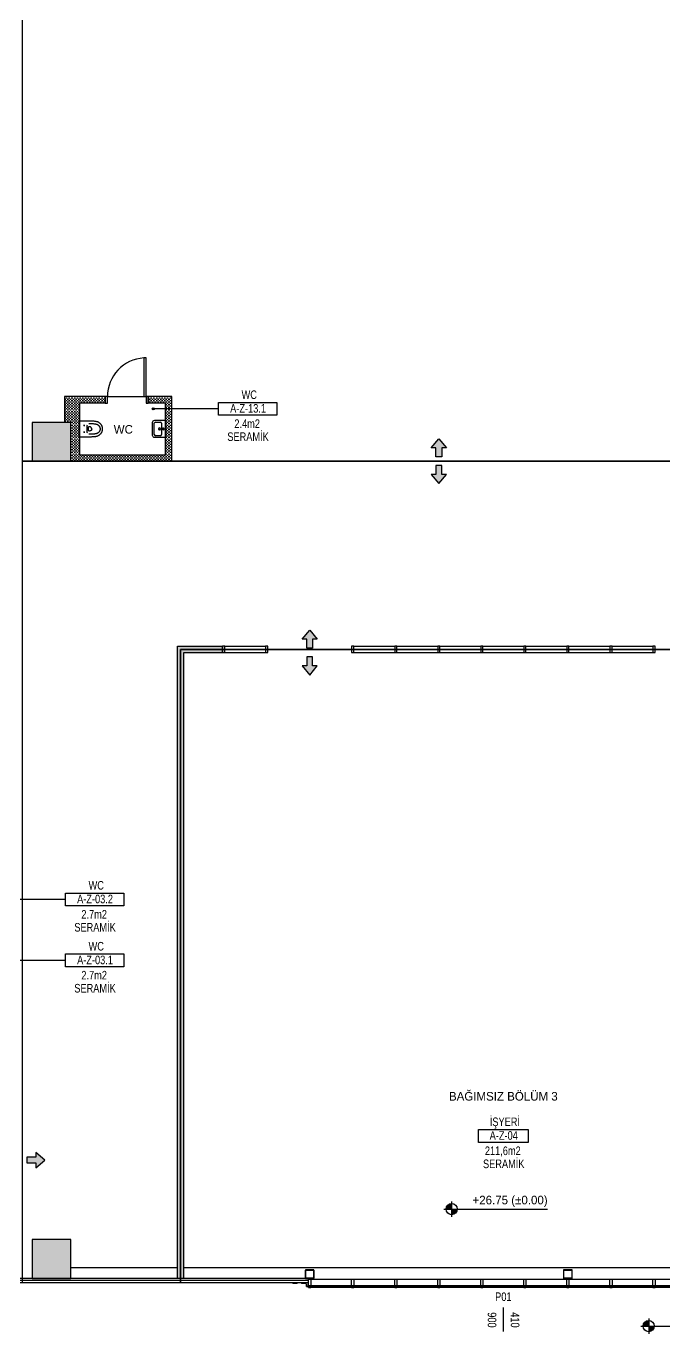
# Model space of a CAD drawing. Header units: centimetres. Extents: x -277999 to 283551, y -705288 to -693449.
# Drawn here: x 261728 to 263209, y -700184 to -697144 of the extents above; entities that cross this region are included whole.
import ezdxf
from ezdxf.enums import TextEntityAlignment as Align

# ---------------------------------------------------------------- set-up
doc = ezdxf.new("R2010")
doc.units = ezdxf.units.CM
doc.layers.add('A-DOOR', color=193, linetype='Continuous')
doc.layers.add('MKDU0', color=8, linetype='Continuous')

msp = doc.modelspace()

# ---------------------------------------------------------------- hatches: boundary and pattern name
at = {"layer": 'MKDU0'}
h = msp.add_hatch(dxfattribs=at)
h.set_pattern_fill('ANSI33')
h.paths.add_polyline_path([(272541.6, -700055.4), (272631.6, -700055.4), (272631.6, -699965.4), (272541.6, -699965.4), (272541.6, -700055.4)])
h.paths.add_polyline_path([(272541.6, -694355.4), (272631.6, -694355.4), (272631.6, -694265.4), (272541.6, -694265.4), (272541.6, -694355.4)])
h.paths.add_polyline_path([(270741.6, -700055.4), (270831.6, -700055.4), (270831.6, -699965.4), (270741.6, -699965.4), (270741.6, -700055.4)])
h.paths.add_polyline_path([(267141.6, -700055.4), (267231.6, -700055.4), (267231.6, -699965.4), (267141.6, -699965.4), (267141.6, -700055.4)])
h.paths.add_polyline_path([(270741.6, -694355.4), (270831.6, -694355.4), (270831.6, -694265.4), (270741.6, -694265.4), (270741.6, -694355.4)])
h.paths.add_polyline_path([(267141.6, -694355.4), (267231.6, -694355.4), (267231.6, -694265.4), (267141.6, -694265.4), (267141.6, -694355.4)])
h.paths.add_polyline_path([(272541.6, -698155.4), (272631.6, -698155.4), (272631.6, -698065.4), (272541.6, -698065.4), (272541.6, -698155.4)])
h.paths.add_polyline_path([(272541.6, -696255.4), (272631.6, -696255.4), (272631.6, -696165.4), (272541.6, -696165.4), (272541.6, -696255.4)])
h.paths.add_polyline_path([(270741.6, -698155.4), (270831.6, -698155.4), (270831.6, -698065.4), (270741.6, -698065.4), (270741.6, -698155.4)])
h.paths.add_polyline_path([(267141.6, -698155.4), (267231.6, -698155.4), (267231.6, -698065.4), (267141.6, -698065.4), (267141.6, -698155.4)])
h.paths.add_polyline_path([(270741.6, -696255.4), (270831.6, -696255.4), (270831.6, -696165.4), (270741.6, -696165.4), (270741.6, -696255.4)])
h.paths.add_polyline_path([(267141.6, -696255.4), (267231.6, -696255.4), (267231.6, -696165.4), (267141.6, -696165.4), (267141.6, -696255.4)])
h.paths.add_polyline_path([(277941.6, -698155.4), (278031.6, -698155.4), (278031.6, -698065.4), (277941.6, -698065.4), (277941.6, -698155.4)])
h.paths.add_polyline_path([(277941.6, -696255.4), (278031.6, -696255.4), (278031.6, -696165.4), (277941.6, -696165.4), (277941.6, -696255.4)])
h.paths.add_polyline_path([(276141.6, -698155.4), (276231.6, -698155.4), (276231.6, -698065.4), (276141.6, -698065.4), (276141.6, -698155.4)])
h.paths.add_polyline_path([(276141.6, -696255.4), (276231.6, -696255.4), (276231.6, -696165.4), (276141.6, -696165.4), (276141.6, -696255.4)])
h.paths.add_polyline_path([(274341.6, -698155.4), (274431.6, -698155.4), (274431.6, -698065.4), (274341.6, -698065.4), (274341.6, -698155.4)])
h.paths.add_polyline_path([(274341.6, -696255.4), (274431.6, -696255.4), (274431.6, -696165.4), (274341.6, -696165.4), (274341.6, -696255.4)])
h.paths.add_polyline_path([(270641.6, -698155.4), (270731.6, -698155.4), (270731.6, -698065.4), (270641.6, -698065.4), (270641.6, -698155.4)])
h.paths.add_polyline_path([(270641.6, -696255.4), (270731.6, -696255.4), (270731.6, -696165.4), (270641.6, -696165.4), (270641.6, -696255.4)])
h.paths.add_polyline_path([(268941.6, -698155.4), (269031.6, -698155.4), (269031.6, -698065.4), (268941.6, -698065.4), (268941.6, -698155.4)])
h.paths.add_polyline_path([(268941.6, -696255.4), (269031.6, -696255.4), (269031.6, -696165.4), (268941.6, -696165.4), (268941.6, -696255.4)])
h.paths.add_polyline_path([(265341.6, -698155.4), (265431.6, -698155.4), (265431.6, -698065.4), (265341.6, -698065.4), (265341.6, -698155.4)])
h.paths.add_polyline_path([(265341.6, -696255.4), (265431.6, -696255.4), (265431.6, -696165.4), (265341.6, -696165.4), (265341.6, -696255.4)])
h.paths.add_polyline_path([(263541.6, -698155.4), (263631.6, -698155.4), (263631.6, -698065.4), (263541.6, -698065.4), (263541.6, -698155.4)])
h.paths.add_polyline_path([(263541.6, -696255.4), (263631.6, -696255.4), (263631.6, -696165.4), (263541.6, -696165.4), (263541.6, -696255.4)])
h.paths.add_polyline_path([(261741.6, -698155.4), (261831.6, -698155.4), (261831.6, -698065.4), (261741.6, -698065.4), (261741.6, -698155.4)])
h.paths.add_polyline_path([(261741.6, -696255.4), (261831.6, -696255.4), (261831.6, -696165.4), (261741.6, -696165.4), (261741.6, -696255.4)])
h.paths.add_polyline_path([(279741.6, -696255.4), (279831.6, -696255.4), (279831.6, -696165.4), (279741.6, -696165.4), (279741.6, -696255.4)])
h.paths.add_polyline_path([(279741.6, -698155.4), (279831.6, -698155.4), (279831.6, -698065.4), (279741.6, -698065.4), (279741.6, -698155.4)])
h.paths.add_polyline_path([(279741.6, -700055.4), (279831.6, -700055.4), (279831.6, -699965.4), (279741.6, -699965.4), (279741.6, -700055.4)])
h.paths.add_polyline_path([(277941.6, -700055.4), (278031.6, -700055.4), (278031.6, -699965.4), (277941.6, -699965.4), (277941.6, -700055.4)])
h.paths.add_polyline_path([(276141.6, -700055.4), (276231.6, -700055.4), (276231.6, -699965.4), (276141.6, -699965.4), (276141.6, -700055.4)])
h.paths.add_polyline_path([(274341.6, -700055.4), (274431.6, -700055.4), (274431.6, -699965.4), (274341.6, -699965.4), (274341.6, -700055.4)])
h.paths.add_polyline_path([(270641.6, -700055.4), (270731.6, -700055.4), (270731.6, -699965.4), (270641.6, -699965.4), (270641.6, -700055.4)])
h.paths.add_polyline_path([(268941.6, -700055.4), (269031.6, -700055.4), (269031.6, -699965.4), (268941.6, -699965.4), (268941.6, -700055.4)])
h.paths.add_polyline_path([(265341.6, -700055.4), (265431.6, -700055.4), (265431.6, -699965.4), (265341.6, -699965.4), (265341.6, -700055.4)])
h.paths.add_polyline_path([(263541.6, -700055.4), (263631.6, -700055.4), (263631.6, -699965.4), (263541.6, -699965.4), (263541.6, -700055.4)])
h.paths.add_polyline_path([(261741.6, -700055.4), (261831.6, -700055.4), (261831.6, -699965.4), (261741.6, -699965.4), (261741.6, -700055.4)])
h.paths.add_polyline_path([(279741.6, -694355.4), (279831.6, -694355.4), (279831.6, -694265.4), (279741.6, -694265.4), (279741.6, -694355.4)])
h.paths.add_polyline_path([(277941.6, -694355.4), (278031.6, -694355.4), (278031.6, -694265.4), (277941.6, -694265.4), (277941.6, -694355.4)])
h.paths.add_polyline_path([(276141.6, -694355.4), (276231.6, -694355.4), (276231.6, -694265.4), (276141.6, -694265.4), (276141.6, -694355.4)])
h.paths.add_polyline_path([(274341.6, -694355.4), (274431.6, -694355.4), (274431.6, -694265.4), (274341.6, -694265.4), (274341.6, -694355.4)])
h.paths.add_polyline_path([(270641.6, -694355.4), (270731.6, -694355.4), (270731.6, -694265.4), (270641.6, -694265.4), (270641.6, -694355.4)])
h.paths.add_polyline_path([(268941.6, -694355.4), (269031.6, -694355.4), (269031.6, -694265.4), (268941.6, -694265.4), (268941.6, -694355.4)])
h.paths.add_polyline_path([(265341.6, -694355.4), (265431.6, -694355.4), (265431.6, -694265.4), (265341.6, -694265.4), (265341.6, -694355.4)])
h.paths.add_polyline_path([(263541.6, -694355.4), (263631.6, -694355.4), (263631.6, -694265.4), (263541.6, -694265.4), (263541.6, -694355.4)])
h.paths.add_polyline_path([(261741.6, -694355.4), (261831.6, -694355.4), (261831.6, -694265.4), (261741.6, -694265.4), (261741.6, -694355.4)])
h = msp.add_hatch(dxfattribs=at)
h.set_pattern_fill('DASH')
h.paths.add_polyline_path([(261911.6, -698005.4), (261816.6, -698005.4), (261816.6, -698065.4), (261831.6, -698065.4), (261831.6, -698110.4), (261851.6, -698110.4), (261851.6, -698020.4), (261911.6, -698020.4), (261911.6, -698005.4)])
h = msp.add_hatch(dxfattribs=at)
h.set_pattern_fill('DASH')
h.paths.add_polyline_path([(262066.6, -698005.4), (262011.6, -698005.4), (262011.6, -698020.4), (262051.6, -698020.4), (262051.6, -698033.8), (262066.6, -698033.8), (262066.6, -698005.4)])
h = msp.add_hatch(color=8, dxfattribs=at)
h.dxf.hatch_style = 1
h.paths.add_polyline_path([(262020.8, -698033.8), (262021, -698032.9), (262021.6, -698032.1), (262022.3, -698031.5), (262023.3, -698031.3), (262024.3, -698031.5), (262025.1, -698032.1), (262025.6, -698032.9), (262025.8, -698033.8), (262025.6, -698034.8), (262025.1, -698035.6), (262024.3, -698036.1), (262023.3, -698036.3), (262022.3, -698036.1), (262021.6, -698035.6), (262021, -698034.8), (262020.8, -698033.8)])
h = msp.add_hatch(dxfattribs=at)
h.set_pattern_fill('DASH')
h.paths.add_polyline_path([(262066.6, -698033.8), (262051.6, -698033.8), (262051.6, -698110.4), (262066.6, -698110.4), (262066.6, -698033.8)])
h = msp.add_hatch(dxfattribs=at)
h.set_pattern_fill('DASH')
h.paths.add_polyline_path([(261851.6, -698110.4), (261831.6, -698110.4), (261831.6, -698155.4), (262066.6, -698155.4), (262066.6, -698110.4), (262051.6, -698110.4), (262051.6, -698140.4), (261851.6, -698140.4), (261851.6, -698110.4)])
h = msp.add_hatch(color=8, dxfattribs=at)
h.dxf.hatch_style = 1
h.paths.add_polyline_path([(262686.6, -698103.1), (262704.3, -698124.2), (262693.3, -698124.2), (262693.3, -698145.4), (262679.9, -698145.4), (262679.9, -698124.2), (262668.9, -698124.2), (262686.6, -698103.1)])
h = msp.add_hatch(color=8, dxfattribs=at)
h.dxf.hatch_style = 1
h.paths.add_polyline_path([(262686.6, -698207.7), (262704.3, -698186.5), (262693.3, -698186.5), (262693.3, -698165.4), (262679.9, -698165.4), (262679.9, -698186.5), (262668.9, -698186.5), (262686.6, -698207.7)])
h = msp.add_hatch(color=8, dxfattribs=at)
h.dxf.hatch_style = 1
h.paths.add_polyline_path([(262386.6, -698548.1), (262404.3, -698569.2), (262393.3, -698569.2), (262393.3, -698590.4), (262379.9, -698590.4), (262379.9, -698569.2), (262368.9, -698569.2), (262386.6, -698548.1)])
h = msp.add_hatch(dxfattribs=at)
h.set_pattern_fill('DASH')
h.paths.add_polyline_path([(262184.1, -698585.4), (262079.1, -698585.4), (262079.1, -700055.4), (262094.1, -700055.4), (262094.1, -698600.4), (262184.1, -698600.4), (262184.1, -698585.4)])
h = msp.add_hatch(color=8, dxfattribs=at)
h.dxf.hatch_style = 1
h.paths.add_polyline_path([(262386.6, -698652.7), (262404.3, -698631.5), (262393.3, -698631.5), (262393.3, -698610.4), (262379.9, -698610.4), (262379.9, -698631.5), (262368.9, -698631.5), (262386.6, -698652.7)])
h = msp.add_hatch(color=8, dxfattribs=at)
h.dxf.hatch_style = 1
h.paths.add_polyline_path([(261771.4, -699780.4), (261750.3, -699762.7), (261750.3, -699773.6), (261729.1, -699773.6), (261729.1, -699787.1), (261750.3, -699787.1), (261750.3, -699798.1), (261771.4, -699780.4)])
h = msp.add_hatch(color=8, dxfattribs=at)
h.dxf.hatch_style = 1
h.paths.add_polyline_path([(262716.5, -699881.3), (262713.9, -699881.5), (262711.5, -699882.2), (262709.2, -699883.4), (262707.3, -699885.1), (262705.6, -699887), (262704.4, -699889.3), (262703.7, -699891.7), (262703.5, -699894.3), (262716.5, -699894.3), (262716.5, -699881.3)])
h.paths.add_polyline_path([(262729.5, -699894.3), (262716.5, -699894.3), (262716.5, -699907.3), (262719, -699907), (262721.4, -699906.3), (262723.7, -699905.1), (262725.7, -699903.4), (262727.3, -699901.5), (262728.5, -699899.2), (262729.2, -699896.8), (262729.5, -699894.3)])
h = msp.add_hatch(color=8, dxfattribs=at)
h.dxf.hatch_style = 1
h.paths.add_polyline_path([(263174.3, -700153.4), (263171.7, -700153.6), (263169.3, -700154.4), (263167.1, -700155.6), (263165.1, -700157.2), (263163.5, -700159.2), (263162.3, -700161.4), (263161.5, -700163.8), (263161.3, -700166.4), (263174.3, -700166.4), (263174.3, -700153.4)])
h.paths.add_polyline_path([(263187.3, -700166.4), (263174.3, -700166.4), (263174.3, -700179.4), (263176.8, -700179.1), (263179.3, -700178.4), (263181.5, -700177.2), (263183.5, -700175.6), (263185.1, -700173.6), (263186.3, -700171.4), (263187, -700168.9), (263187.3, -700166.4)])

# ---------------------------------------------------------------- linework, layer by layer
at = {"layer": 'A-DOOR'}
msp.add_line((261916.6, -698005.4), (262006.6, -698005.4), dxfattribs=at)
msp.add_lwpolyline([(262006.6, -698005.4), (262006.6, -697915.4), (262001.6, -697915.4), (262001.6, -698005.4)], dxfattribs=at)
for points in [[(261911.6, -698020.4), (261916.6, -698020.4), (261916.6, -698005.4), (261911.6, -698005.4)], [(262006.6, -698020.4), (262011.6, -698020.4), (262011.6, -698005.4), (262006.6, -698005.4)]]:
    msp.add_lwpolyline(points, close=True, dxfattribs=at)
msp.add_arc((262006.6, -698005.4), 90, 93.1847, 180, dxfattribs=at)
at = {"layer": 'MKDU0', "color": 8}
for p, q in [((261911.6, -698005.4), (261816.6, -698005.4)), ((261816.6, -698005.4), (261816.6, -698065.4)), ((261911.6, -698005.4), (261911.6, -698020.4)), ((262066.6, -698005.4), (262011.6, -698005.4)), ((262011.6, -698005.4), (262011.6, -698020.4)), ((262066.6, -698155.4), (262066.6, -698005.4)), ((262025.6, -698093.4), (262025.6, -698067.4)), ((262028.6, -698064.4), (262039.6, -698064.4)), ((262042.6, -698067.4), (262042.6, -698079.9)), ((262039.6, -698096.4), (262028.6, -698096.4)), ((262042.6, -698080.9), (262042.6, -698093.4)), ((261831.6, -698155.4), (262066.6, -698155.4)), ((262066.6, -698155.4), (263541.6, -698155.4)), ((262489.1, -698585.4), (262584.1, -698585.4)), ((262589.1, -698585.4), (262684.1, -698585.4)), ((262689.1, -698585.4), (262784.1, -698585.4)), ((262789.1, -698585.4), (262884.1, -698585.4)), ((262889.1, -698585.4), (262984.1, -698585.4)), ((262989.1, -698585.4), (263084.1, -698585.4)), ((263089.1, -698585.4), (263184.1, -698585.4)), ((262189.1, -698600.4), (262284.1, -698600.4)), ((262489.1, -698600.4), (262584.1, -698600.4)), ((262589.1, -698600.4), (262684.1, -698600.4)), ((262689.1, -698600.4), (262784.1, -698600.4)), ((262789.1, -698600.4), (262884.1, -698600.4)), ((262889.1, -698600.4), (262984.1, -698600.4)), ((262989.1, -698600.4), (263084.1, -698600.4)), ((263089.1, -698600.4), (263184.1, -698600.4)), ((262698.5, -699894.3), (262939.5, -699894.3)), ((262716.5, -699876.3), (262716.5, -699912.3)), ((261831.6, -700030.4), (262079.1, -700030.4)), ((262094.1, -700030.4), (263541.6, -700030.4)), ((262383.1, -700055.4), (259946.6, -700055.4)), ((262383.1, -700065.4), (259946.6, -700065.4)), ((262389.1, -700057.4), (262484.1, -700057.4)), ((262489.1, -700057.4), (262584.1, -700057.4)), ((262589.1, -700057.4), (262684.1, -700057.4)), ((262689.1, -700057.4), (262784.1, -700057.4)), ((262789.1, -700057.4), (262884.1, -700057.4)), ((262889.1, -700057.4), (262984.1, -700057.4)), ((262989.1, -700057.4), (263084.1, -700057.4)), ((263089.1, -700057.4), (263184.1, -700057.4)), ((263189.1, -700057.4), (263284.1, -700057.4)), ((263156.3, -700166.4), (263397.3, -700166.4)), ((263174.3, -700148.4), (263174.3, -700184.4))]:
    msp.add_line(p, q, dxfattribs=at)
at = {"layer": 'MKDU0'}
for p, q in [((261865.6, -698062.2), (261851.6, -698062.1)), ((261851.6, -698098.6), (261851.6, -698062.1)), ((261869, -698062.2), (261865.6, -698062.2)), ((261872.2, -698062.2), (261869, -698062.2)), ((261873.8, -698062.2), (261872.2, -698062.2)), ((261875.3, -698062.2), (261873.8, -698062.2)), ((261873.8, -698067.9), (261875.1, -698068)), ((261875.1, -698068), (261876.3, -698068)), ((261876.8, -698062.2), (261875.3, -698062.2)), ((261876.3, -698068), (261877.5, -698068)), ((261878.2, -698062.3), (261876.8, -698062.2)), ((261877.5, -698068), (261878.6, -698068)), ((261879.6, -698062.3), (261878.2, -698062.3)), ((261878.6, -698068), (261879.7, -698068)), ((261881, -698062.4), (261879.6, -698062.3)), ((261879.7, -698068), (261880.8, -698068.1)), ((261880.8, -698068.1), (261881.8, -698068.1)), ((261882.3, -698062.4), (261881, -698062.4)), ((261881.8, -698068.1), (261882.8, -698068.2)), ((261883.6, -698062.5), (261882.3, -698062.4)), ((261882.8, -698068.2), (261883.7, -698068.2)), ((261884.9, -698062.6), (261883.6, -698062.5)), ((261883.7, -698068.2), (261884.7, -698068.3)), ((261884.7, -698068.3), (261885.6, -698068.3)), ((261886.1, -698062.7), (261884.9, -698062.6)), ((261885.6, -698068.3), (261886.5, -698068.4)), ((261887.3, -698062.8), (261886.1, -698062.7)), ((261886.5, -698068.4), (261887.3, -698068.5)), ((261888.5, -698062.9), (261887.3, -698062.8)), ((261887.3, -698068.5), (261888.2, -698068.7)), ((261888.2, -698068.7), (261889, -698068.8)), ((261889.7, -698063.1), (261888.5, -698062.9)), ((261889, -698068.8), (261889.8, -698069)), ((261890.8, -698063.3), (261889.7, -698063.1)), ((261889.8, -698069), (261890.5, -698069.1)), ((261890.5, -698069.1), (261891.2, -698069.3)), ((261891.9, -698063.6), (261890.8, -698063.3)), ((261891.2, -698069.3), (261891.9, -698069.6)), ((261892.9, -698063.9), (261891.9, -698063.6)), ((261891.9, -698069.6), (261892.5, -698069.8)), ((261892.5, -698069.8), (261893.2, -698070.1)), ((261894, -698064.2), (261892.9, -698063.9)), ((261893.2, -698070.1), (261893.8, -698070.4)), ((261895, -698064.6), (261894, -698064.2)), ((261895.9, -698065.1), (261895, -698064.6)), ((261896.8, -698065.6), (261895.9, -698065.1)), ((261897.6, -698066.1), (261896.8, -698065.6)), ((261898.5, -698066.7), (261897.6, -698066.1)), ((261899.2, -698067.3), (261898.5, -698066.7)), ((261899.9, -698068), (261899.2, -698067.3)), ((261900.6, -698068.6), (261899.9, -698068)), ((261901.2, -698069.3), (261900.6, -698068.6)), ((261901.8, -698070.1), (261901.2, -698069.3)), ((261902.3, -698070.8), (261901.8, -698070.1)), ((261851.6, -698098.6), (261863.7, -698098.6)), ((261863.8, -698072.6), (261861.2, -698072.6)), ((261863.8, -698088.1), (261861.2, -698088.1)), ((261862.5, -698071.4), (261862.5, -698073.9)), ((261862.5, -698086.9), (261862.5, -698089.4)), ((261863.7, -698098.6), (261869, -698098.6)), ((261869, -698098.6), (261872.2, -698098.6)), ((261869.5, -698077.3), (261869.6, -698076.3)), ((261869.5, -698078.3), (261869.5, -698077.3)), ((261869.5, -698079.4), (261869.5, -698078.3)), ((261869.5, -698080.4), (261869.5, -698079.4)), ((261869.5, -698081.4), (261869.5, -698080.4)), ((261869.5, -698082.4), (261869.5, -698081.4)), ((261869.5, -698083.4), (261869.5, -698082.4)), ((261869.6, -698084.5), (261869.5, -698083.4)), ((261869.6, -698076.3), (261869.7, -698075.3)), ((261869.7, -698085.5), (261869.6, -698084.5)), ((261869.7, -698074.3), (261869.8, -698073.2)), ((261869.7, -698075.3), (261869.7, -698074.3)), ((261869.7, -698086.5), (261869.7, -698085.5)), ((261869.8, -698087.5), (261869.7, -698086.5)), ((261869.8, -698073.2), (261869.9, -698072.2)), ((261869.9, -698088.5), (261869.8, -698087.5)), ((261869.9, -698072.2), (261870, -698071.2)), ((261870, -698089.6), (261869.9, -698088.5)), ((261872.2, -698098.6), (261873.8, -698098.6)), ((261875.1, -698075.5), (261872.4, -698075.5)), ((261872.4, -698076.5), (261872.4, -698075.5)), ((261872.4, -698077), (261872.4, -698076.5)), ((261872.4, -698078.7), (261872.4, -698077)), ((261872.4, -698080.8), (261872.4, -698078.7)), ((261872.4, -698082.5), (261872.4, -698080.8)), ((261872.4, -698084.2), (261872.4, -698082.5)), ((261872.4, -698084.2), (261872.4, -698085.2)), ((261875.1, -698085.3), (261872.4, -698085.2)), ((261874.8, -698092.8), (261873.8, -698092.8)), ((261873.8, -698098.6), (261875.3, -698098.5)), ((261875.8, -698092.8), (261874.8, -698092.8)), ((261875.5, -698075.5), (261875.1, -698075.5)), ((261875.5, -698085.2), (261875.1, -698085.3)), ((261875.3, -698098.5), (261876.8, -698098.5)), ((261875.9, -698075.6), (261875.5, -698075.5)), ((261875.9, -698085.2), (261875.5, -698085.2)), ((261876.8, -698092.8), (261875.8, -698092.8)), ((261876.2, -698075.6), (261875.9, -698075.6)), ((261876.3, -698085.1), (261875.9, -698085.2)), ((261876.6, -698075.7), (261876.2, -698075.6)), ((261876.6, -698085.1), (261876.3, -698085.1)), ((261876.9, -698075.8), (261876.6, -698075.7)), ((261876.9, -698085), (261876.6, -698085.1)), ((261877.7, -698092.8), (261876.8, -698092.8)), ((261876.8, -698098.5), (261878.2, -698098.5)), ((261877.2, -698075.9), (261876.9, -698075.8)), ((261877.3, -698084.8), (261876.9, -698085)), ((261877.5, -698076.1), (261877.2, -698075.9)), ((261877.6, -698084.7), (261877.3, -698084.8)), ((261877.8, -698076.2), (261877.5, -698076.1)), ((261877.8, -698084.5), (261877.6, -698084.7)), ((261878.7, -698092.8), (261877.7, -698092.8)), ((261878.1, -698076.4), (261877.8, -698076.2)), ((261878.1, -698084.3), (261877.8, -698084.5)), ((261878.4, -698076.6), (261878.1, -698076.4)), ((261878.4, -698084.1), (261878.1, -698084.3)), ((261878.2, -698098.5), (261879.6, -698098.5)), ((261878.6, -698076.8), (261878.4, -698076.6)), ((261878.6, -698083.9), (261878.4, -698084.1)), ((261878.8, -698077.1), (261878.6, -698076.8)), ((261878.8, -698083.7), (261878.6, -698083.9)), ((261879.5, -698092.7), (261878.7, -698092.8)), ((261879, -698077.3), (261878.8, -698077.1)), ((261879.1, -698083.4), (261878.8, -698083.7)), ((261879.2, -698077.6), (261879, -698077.3)), ((261879.3, -698083.2), (261879.1, -698083.4)), ((261879.4, -698077.9), (261879.2, -698077.6)), ((261879.4, -698082.9), (261879.3, -698083.2)), ((261879.6, -698078.1), (261879.4, -698077.9)), ((261879.6, -698082.6), (261879.4, -698082.9)), ((261880.4, -698092.7), (261879.5, -698092.7)), ((261879.7, -698078.4), (261879.6, -698078.1)), ((261879.7, -698082.3), (261879.6, -698082.6)), ((261879.6, -698098.5), (261881, -698098.4)), ((261879.9, -698078.8), (261879.7, -698078.4)), ((261879.9, -698082), (261879.7, -698082.3)), ((261880, -698079.1), (261879.9, -698078.8)), ((261880, -698081.7), (261879.9, -698082)), ((261880, -698079.4), (261880, -698079.1)), ((261880.1, -698079.7), (261880, -698079.4)), ((261880.1, -698081), (261880, -698081.4)), ((261880, -698081.4), (261880, -698081.7)), ((261880.1, -698080), (261880.1, -698079.7)), ((261880.1, -698080.4), (261880.1, -698080)), ((261880.1, -698080.4), (261880.1, -698080.7)), ((261880.1, -698080.7), (261880.1, -698081)), ((261881.2, -698092.7), (261880.4, -698092.7)), ((261881, -698098.4), (261882.3, -698098.4)), ((261882, -698092.6), (261881.2, -698092.7)), ((261882.7, -698092.6), (261882, -698092.6)), ((261882.3, -698098.4), (261883.6, -698098.3)), ((261883.5, -698092.6), (261882.7, -698092.6)), ((261884.2, -698092.5), (261883.5, -698092.6)), ((261883.6, -698098.3), (261884.9, -698098.2)), ((261884.8, -698092.5), (261884.2, -698092.5)), ((261885.5, -698092.4), (261884.8, -698092.5)), ((261884.9, -698098.2), (261886.1, -698098.1)), ((261886.1, -698092.4), (261885.5, -698092.4)), ((261886.7, -698092.3), (261886.1, -698092.4)), ((261886.1, -698098.1), (261887.3, -698098)), ((261887.3, -698092.2), (261886.7, -698092.3)), ((261887.8, -698092.2), (261887.3, -698092.2)), ((261887.3, -698098), (261888.5, -698097.8)), ((261888.4, -698092.1), (261887.8, -698092.2)), ((261888.9, -698092), (261888.4, -698092.1)), ((261888.5, -698097.8), (261889.7, -698097.7)), ((261889.3, -698091.9), (261888.9, -698092)), ((261889.8, -698091.8), (261889.3, -698091.9)), ((261889.7, -698097.7), (261890.8, -698097.4)), ((261890.2, -698091.7), (261889.8, -698091.8)), ((261890.6, -698091.6), (261890.2, -698091.7)), ((261891, -698091.5), (261890.6, -698091.6)), ((261890.8, -698097.4), (261891.9, -698097.2)), ((261891.4, -698091.4), (261891, -698091.5)), ((261891.8, -698091.3), (261891.4, -698091.4)), ((261892.1, -698091.1), (261891.8, -698091.3)), ((261891.9, -698097.2), (261892.9, -698096.9)), ((261892.4, -698091), (261892.1, -698091.1)), ((261892.7, -698090.9), (261892.4, -698091)), ((261893, -698090.7), (261892.7, -698090.9)), ((261892.9, -698096.9), (261894, -698096.5)), ((261893.3, -698090.6), (261893, -698090.7)), ((261893.6, -698090.5), (261893.3, -698090.6)), ((261893.8, -698090.3), (261893.6, -698090.5)), ((261893.8, -698070.4), (261894.3, -698070.7)), ((261894.1, -698090.2), (261893.8, -698090.3)), ((261894, -698096.5), (261895, -698096.1)), ((261894.4, -698090), (261894.1, -698090.2)), ((261894.3, -698070.7), (261894.8, -698071.1)), ((261894.6, -698089.8), (261894.4, -698090)), ((261894.9, -698089.6), (261894.6, -698089.8)), ((261894.8, -698071.1), (261895.3, -698071.5)), ((261895.1, -698089.5), (261894.9, -698089.6)), ((261895, -698096.1), (261895.9, -698095.7)), ((261895.3, -698089.3), (261895.1, -698089.5)), ((261895.3, -698071.5), (261895.8, -698071.9)), ((261895.6, -698089.1), (261895.3, -698089.3)), ((261895.8, -698088.9), (261895.6, -698089.1)), ((261895.8, -698071.9), (261896.3, -698072.4)), ((261896, -698088.6), (261895.8, -698088.9)), ((261895.9, -698095.7), (261896.8, -698095.2)), ((261896.3, -698088.4), (261896, -698088.6)), ((261896.3, -698072.4), (261896.7, -698072.9)), ((261896.5, -698088.2), (261896.3, -698088.4)), ((261896.7, -698087.9), (261896.5, -698088.2)), ((261896.7, -698072.9), (261897.1, -698073.4)), ((261896.9, -698087.6), (261896.7, -698087.9)), ((261896.8, -698095.2), (261897.6, -698094.7)), ((261897.2, -698087.4), (261896.9, -698087.6)), ((261897.1, -698073.4), (261897.5, -698073.9)), ((261897.4, -698087.1), (261897.2, -698087.4)), ((261897.6, -698086.8), (261897.4, -698087.1)), ((261897.5, -698073.9), (261897.9, -698074.4)), ((261897.8, -698086.5), (261897.6, -698086.8)), ((261897.6, -698094.7), (261898.5, -698094.1)), ((261898, -698086.2), (261897.8, -698086.5)), ((261897.9, -698074.4), (261898.2, -698075)), ((261898.2, -698085.9), (261898, -698086.2)), ((261898.2, -698075), (261898.5, -698075.5)), ((261898.3, -698085.6), (261898.2, -698085.9)), ((261898.5, -698085.3), (261898.3, -698085.6)), ((261898.5, -698075.5), (261898.8, -698076.1)), ((261898.7, -698085), (261898.5, -698085.3)), ((261898.5, -698094.1), (261899.2, -698093.5)), ((261898.8, -698084.6), (261898.7, -698085)), ((261898.8, -698076.1), (261899, -698076.6)), ((261899, -698084.3), (261898.8, -698084.6)), ((261899, -698076.6), (261899.2, -698077.2)), ((261899.1, -698084), (261899, -698084.3)), ((261899.2, -698083.7), (261899.1, -698084)), ((261899.2, -698077.2), (261899.4, -698077.8)), ((261899.3, -698083.3), (261899.2, -698083.7)), ((261899.2, -698093.5), (261899.9, -698092.8)), ((261899.4, -698083), (261899.3, -698083.3)), ((261899.4, -698077.8), (261899.6, -698078.3)), ((261899.5, -698082.7), (261899.4, -698083)), ((261899.6, -698082.4), (261899.5, -698082.7)), ((261899.6, -698078.3), (261899.7, -698078.8)), ((261899.7, -698081.9), (261899.6, -698082.2)), ((261899.6, -698082.2), (261899.6, -698082.4)), ((261899.7, -698078.8), (261899.8, -698079.4)), ((261899.8, -698081.4), (261899.7, -698081.6)), ((261899.7, -698081.6), (261899.7, -698081.9)), ((261899.8, -698079.4), (261899.8, -698079.9)), ((261899.8, -698079.9), (261899.8, -698080.4)), ((261899.8, -698080.4), (261899.8, -698080.6)), ((261899.8, -698080.6), (261899.8, -698080.9)), ((261899.8, -698080.9), (261899.8, -698081.1)), ((261899.8, -698081.1), (261899.8, -698081.4)), ((261899.9, -698092.8), (261900.6, -698092.1)), ((261900.6, -698092.1), (261901.2, -698091.4)), ((261901.2, -698091.4), (261901.8, -698090.7)), ((261901.8, -698090.7), (261902.3, -698089.9)), ((261902.8, -698071.6), (261902.3, -698070.8)), ((261902.3, -698089.9), (261902.8, -698089.2)), ((261903.3, -698072.4), (261902.8, -698071.6)), ((261902.8, -698089.2), (261903.3, -698088.4)), ((261903.7, -698073.1), (261903.3, -698072.4)), ((261903.3, -698088.4), (261903.7, -698087.6)), ((261904.1, -698073.9), (261903.7, -698073.1)), ((261903.7, -698087.6), (261904.1, -698086.8)), ((261904.4, -698074.8), (261904.1, -698073.9)), ((261904.1, -698086.8), (261904.4, -698086)), ((261904.7, -698075.6), (261904.4, -698074.8)), ((261904.4, -698086), (261904.7, -698085.2)), ((261904.9, -698076.4), (261904.7, -698075.6)), ((261904.7, -698085.2), (261904.9, -698084.4)), ((261905.2, -698077.2), (261904.9, -698076.4)), ((261904.9, -698084.4), (261905.2, -698083.5)), ((261905.3, -698078), (261905.2, -698077.2)), ((261905.2, -698083.5), (261905.3, -698082.7)), ((261905.4, -698078.9), (261905.3, -698078)), ((261905.3, -698082.7), (261905.4, -698081.9)), ((261905.5, -698079.7), (261905.4, -698078.9)), ((261905.4, -698081.9), (261905.5, -698081.1)), ((261905.5, -698080.4), (261905.5, -698079.7)), ((261905.5, -698081.1), (261905.5, -698080.4))]:
    msp.add_line(p, q, dxfattribs=at)
at = {"layer": 'MKDU0', "color": 8}
for points in [[(271694.1, -694255.4), (279841.6, -694255.4), (279841.6, -698155.4), (261719.1, -698155.4), (261719.1, -694255.4), (268941.6, -694255.4), (268941.6, -694520.4), (271694.1, -694520.4)], [(261741.6, -698155.4), (261831.6, -698155.4), (261831.6, -698065.4), (261741.6, -698065.4)], [(262686.6, -698103.1), (262704.3, -698124.2), (262693.3, -698124.2), (262693.3, -698145.4), (262679.9, -698145.4), (262679.9, -698124.2), (262668.9, -698124.2)], [(261719.1, -700065.4), (261719.1, -698155.4), (279841.6, -698155.4), (279841.6, -698592.9), (272886.6, -698592.9), (272886.4, -700065.4), (272624.1, -700065.4), (272624.1, -698592.9), (267186.6, -698592.9), (267186.6, -700065.4), (265386.6, -700065.4), (265386.6, -698592.9), (262086.6, -698592.9), (262086.6, -700065.4)], [(262686.6, -698207.7), (262704.3, -698186.5), (262693.3, -698186.5), (262693.3, -698165.4), (262679.9, -698165.4), (262679.9, -698186.5), (262668.9, -698186.5)], [(262386.6, -698548.1), (262404.3, -698569.2), (262393.3, -698569.2), (262393.3, -698590.4), (262379.9, -698590.4), (262379.9, -698569.2), (262368.9, -698569.2)], [(262184.1, -698600.4), (262189.1, -698600.4), (262189.1, -698585.4), (262184.1, -698585.4)], [(262284.1, -698600.4), (262289.1, -698600.4), (262289.1, -698585.4), (262284.1, -698585.4)], [(262484.1, -698600.4), (262489.1, -698600.4), (262489.1, -698585.4), (262484.1, -698585.4)], [(262584.1, -698600.4), (262589.1, -698600.4), (262589.1, -698585.4), (262584.1, -698585.4)], [(262684.1, -698600.4), (262689.1, -698600.4), (262689.1, -698585.4), (262684.1, -698585.4)], [(262784.1, -698600.4), (262789.1, -698600.4), (262789.1, -698585.4), (262784.1, -698585.4)], [(262884.1, -698600.4), (262889.1, -698600.4), (262889.1, -698585.4), (262884.1, -698585.4)], [(262984.1, -698600.4), (262989.1, -698600.4), (262989.1, -698585.4), (262984.1, -698585.4)], [(263084.1, -698600.4), (263089.1, -698600.4), (263089.1, -698585.4), (263084.1, -698585.4)], [(263184.1, -698600.4), (263189.1, -698600.4), (263189.1, -698585.4), (263184.1, -698585.4)], [(262386.6, -698652.7), (262404.3, -698631.5), (262393.3, -698631.5), (262393.3, -698610.4), (262379.9, -698610.4), (262379.9, -698631.5), (262368.9, -698631.5)], [(261771.4, -699780.4), (261750.3, -699762.7), (261750.3, -699773.6), (261729.1, -699773.6), (261729.1, -699787.1), (261750.3, -699787.1), (261750.3, -699798.1)], [(261741.6, -700055.4), (261831.6, -700055.4), (261831.6, -699965.4), (261741.6, -699965.4)], [(261741.6, -700055.4), (261831.6, -700055.4), (261831.6, -699965.4), (261741.6, -699965.4)], [(262376.6, -700055.4), (262396.6, -700055.4), (262396.6, -700035.4), (262376.6, -700035.4)], [(262377.2, -700036), (262396, -700036), (262396, -700054.8), (262377.2, -700054.8)], [(262976.6, -700055.4), (262996.6, -700055.4), (262996.6, -700035.4), (262976.6, -700035.4)], [(262977.2, -700036), (262996, -700036), (262996, -700054.8), (262977.2, -700054.8)], [(262379.1, -700067.9), (262379.1, -700074.4), (262384.1, -700074.4), (262386.6, -700074.4), (262386.6, -700074.2), (262384.1, -700074.2), (262379.3, -700074.2), (262379.3, -700067.9)], [(262389.1, -700072.4), (262384.1, -700072.4), (262384.1, -700057.4), (262389.1, -700057.4)], [(262384.1, -700076.4), (262389.1, -700076.4), (262389.1, -700074.4), (262384.1, -700074.4)], [(262387.6, -700074.4), (262485.6, -700074.4), (262485.6, -700072.4), (262387.6, -700072.4)], [(262489.1, -700072.4), (262484.1, -700072.4), (262484.1, -700057.4), (262489.1, -700057.4)], [(262484.1, -700076.4), (262489.1, -700076.4), (262489.1, -700074.4), (262484.1, -700074.4)], [(262487.6, -700074.4), (262585.6, -700074.4), (262585.6, -700072.4), (262487.6, -700072.4)], [(262589.1, -700072.4), (262584.1, -700072.4), (262584.1, -700057.4), (262589.1, -700057.4)], [(262584.1, -700076.4), (262589.1, -700076.4), (262589.1, -700074.4), (262584.1, -700074.4)], [(262587.6, -700074.4), (262685.6, -700074.4), (262685.6, -700072.4), (262587.6, -700072.4)], [(262689.1, -700072.4), (262684.1, -700072.4), (262684.1, -700057.4), (262689.1, -700057.4)], [(262684.1, -700076.4), (262689.1, -700076.4), (262689.1, -700074.4), (262684.1, -700074.4)], [(262687.6, -700074.4), (262785.6, -700074.4), (262785.6, -700072.4), (262687.6, -700072.4)], [(262789.1, -700072.4), (262784.1, -700072.4), (262784.1, -700057.4), (262789.1, -700057.4)], [(262784.1, -700076.4), (262789.1, -700076.4), (262789.1, -700074.4), (262784.1, -700074.4)], [(262787.6, -700074.4), (262885.6, -700074.4), (262885.6, -700072.4), (262787.6, -700072.4)], [(262889.1, -700072.4), (262884.1, -700072.4), (262884.1, -700057.4), (262889.1, -700057.4)], [(262884.1, -700076.4), (262889.1, -700076.4), (262889.1, -700074.4), (262884.1, -700074.4)], [(262887.6, -700074.4), (262985.6, -700074.4), (262985.6, -700072.4), (262887.6, -700072.4)], [(262989.1, -700072.4), (262984.1, -700072.4), (262984.1, -700057.4), (262989.1, -700057.4)], [(262984.1, -700076.4), (262989.1, -700076.4), (262989.1, -700074.4), (262984.1, -700074.4)], [(262987.6, -700074.4), (263085.6, -700074.4), (263085.6, -700072.4), (262987.6, -700072.4)], [(263089.1, -700072.4), (263084.1, -700072.4), (263084.1, -700057.4), (263089.1, -700057.4)], [(263084.1, -700076.4), (263089.1, -700076.4), (263089.1, -700074.4), (263084.1, -700074.4)], [(263087.6, -700074.4), (263185.6, -700074.4), (263185.6, -700072.4), (263087.6, -700072.4)], [(263189.1, -700072.4), (263184.1, -700072.4), (263184.1, -700057.4), (263189.1, -700057.4)], [(263184.1, -700076.4), (263189.1, -700076.4), (263189.1, -700074.4), (263184.1, -700074.4)], [(263187.6, -700074.4), (263285.6, -700074.4), (263285.6, -700072.4), (263187.6, -700072.4)]]:
    msp.add_lwpolyline(points, close=True, dxfattribs=at)
for points in [[(261911.6, -698020.4), (261851.6, -698020.4), (261851.6, -698140.4), (262051.6, -698140.4), (262051.6, -698020.4), (262011.6, -698020.4)], [(262174.6, -698033.8), (262025.8, -698033.8)], [(262079.1, -700055.4), (262079.1, -698585.4), (262184.1, -698585.4)], [(262184.1, -698600.4), (262184.1, -698585.4)], [(262189.1, -698585.4), (262284.1, -698585.4)], [(263586.6, -699512.9), (263654.1, -699512.9), (263654.1, -699720.4), (263654.1, -699735.4), (263519.1, -699735.4), (263519.1, -699980.4), (263586.6, -699980.4), (263586.6, -700065.4), (263289.1, -700065.4), (263289.1, -700076.4), (262384.1, -700076.4), (262384.1, -700065.4), (262086.6, -700065.4), (262086.6, -698592.9), (263586.6, -698592.9), (263586.6, -699512.9)], [(262094.1, -700055.4), (262094.1, -698600.4), (262184.1, -698600.4)], [(261819, -699174.5), (261670.3, -699174.5)], [(261819, -699316.2), (261670.3, -699316.2)], [(262383.1, -700060.4), (259946.6, -700060.4)], [(262383.1, -700065.4), (262378.6, -700065.4), (262376.6, -700067.4), (262368.6, -700067.4), (262366.6, -700065.4), (262358.6, -700065.4), (262356.6, -700067.4), (262348.6, -700067.4), (262346.6, -700065.4)], [(262383.1, -700055.4), (262383.1, -700065.4)]]:
    msp.add_lwpolyline(points, dxfattribs=at)
at = {"layer": 'MKDU0'}
for points in [[(262174.6, -698018.8), (262310.6, -698018.8), (262310.6, -698048.8), (262174.6, -698048.8)], [(261819, -699159.5), (261955, -699159.5), (261955, -699189.5), (261819, -699189.5)], [(261819, -699301.2), (261955, -699301.2), (261955, -699331.2), (261819, -699331.2)], [(262778.6, -699709.4), (262894.6, -699709.4), (262894.6, -699739.4), (262778.6, -699739.4)]]:
    msp.add_lwpolyline(points, close=True, dxfattribs=at)
at = {"layer": 'MKDU0', "color": 8}
for points in [[(262051.6, -698100.4), (262026.6, -698100.4, -0.414214), (262021.6, -698095.4), (262021.6, -698065.4, -0.414214), (262026.6, -698060.4), (262051.6, -698060.4)], [(262046.8, -698080.9), (262038.8, -698080.9, -1), (262038.8, -698079.9), (262046.8, -698079.9, -1)]]:
    msp.add_lwpolyline(points, format="xyb", close=True, dxfattribs=at)
at = {"layer": 'MKDU0'}
msp.add_lwpolyline([(262836.6, -700179.1), (262836.6, -700123.1)], dxfattribs=at)
at = {"layer": 'MKDU0', "color": 8}
for centre, radius in [((262023.3, -698033.8), 2.5), ((262716.5, -699894.3), 13), ((263174.3, -700166.4), 13)]:
    msp.add_circle(centre, radius, dxfattribs=at)
for centre, radius, start, end in [((262028.6, -698067.4), 3, 90, 180), ((262039.6, -698067.4), 3, 0, 90), ((262028.6, -698093.4), 3, 180, 270), ((262037.6, -698080.4), 2.5, 10.0676, 346.9859), ((262039.6, -698093.4), 3, 270, 0), ((262046.8, -698080.4), 2, 194.4775, 165.5225)]:
    msp.add_arc(centre, radius, start, end, dxfattribs=at)

# ---------------------------------------------------------------- texts
at = {"layer": 'MKDU0', "width": 0.8}
for s, p in [('WC', (262246.2, -698010.9)), ('A-Z-13.1', (262243.5, -698042.6)), ('2.4m2', (262241.3, -698078.2)), ('SERAMİK', (262243.4, -698108.5)), ('WC', (261890.7, -699151.6)), ('A-Z-03.2', (261887.9, -699183.3)), ('SERAMİK', (261887.9, -699249.2)), ('2.7m2', (261885.8, -699218.9)), ('WC', (261890.7, -699293.2)), ('A-Z-03.1', (261887.9, -699325)), ('2.7m2', (261885.8, -699360.5)), ('SERAMİK', (261887.9, -699390.8)), ('İŞYERİ', (262840.2, -699701.4)), ('A-Z-04', (262837.5, -699733.2)), ('211,6m2', (262835.3, -699768.7)), ('SERAMİK', (262837.5, -699799.1))]:
    msp.add_text(s, height=20, dxfattribs=at).set_placement(p, align=Align.CENTER)
msp.add_text('P01', height=20, dxfattribs=at).set_placement((262836.6, -700098.1), align=Align.MIDDLE_CENTER)
for s, p in [('900', (262800.3, -700152.1)), ('410', (262853.9, -700152.1))]:
    msp.add_text(s, height=20, rotation=270, dxfattribs=at).set_placement(p, align=Align.CENTER)
at = {"layer": 'MKDU0', "color": 8, "char_height": 20}
for s, insert, attachment_point in [('WC', (261953.6, -698071.5), 2), ('BAĞIMSIZ BÖLÜM 3', (262836.6, -699622.1), 2), ('+26.75 (±0.00)', (262939.5, -699889.3), 9)]:
    msp.add_mtext(s, dxfattribs=dict(at, insert=insert, attachment_point=attachment_point))

doc.saveas('drawing.dxf')
